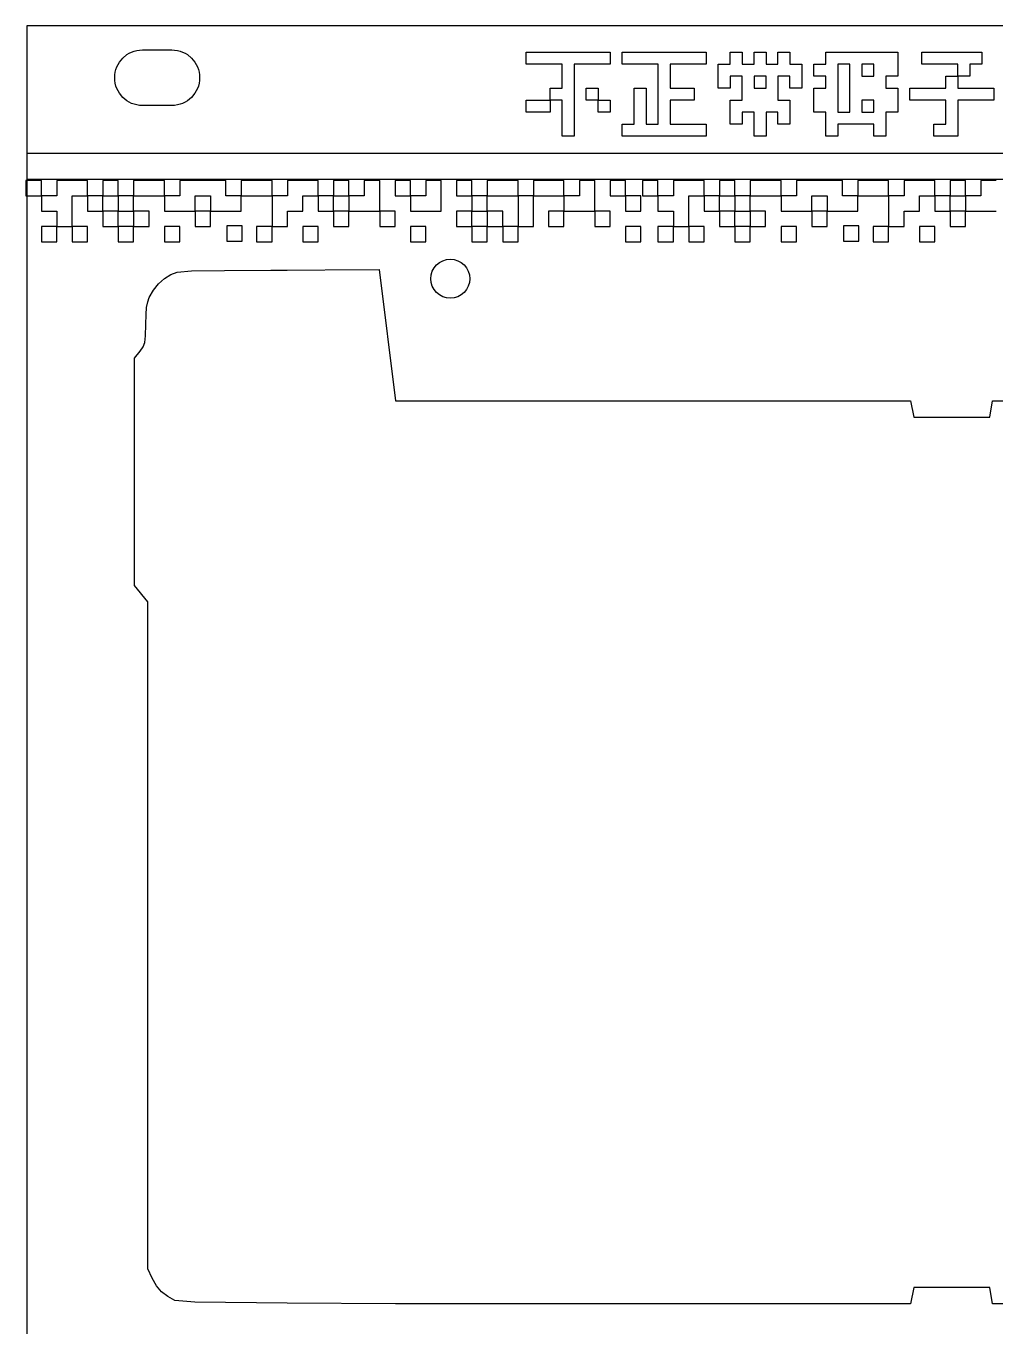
# Model space of a CAD drawing. Extents: x 3 to 110, y 3 to 131.
# Drawn here: x 3 to 59.2, y 55.8 to 131.2 of the extents above; entities that cross this region are included whole.
import ezdxf

# ---------------------------------------------------------------- set-up
doc = ezdxf.new("R2010")
doc.units = 0
doc.layers.add('engravings', color=7, linetype='CONTINUOUS')
doc.layers.add('Layer_1', color=7, linetype='CONTINUOUS')

msp = doc.modelspace()

# ---------------------------------------------------------------- linework, layer by layer
at = {"layer": 'engravings', "color": 1}
for p, q in [((32.012463, 129.0137), (32.012463, 129.708913)), ((32.012463, 129.708913), (36.878987, 129.708913)), ((36.878987, 129.708913), (36.878987, 129.0137)), ((37.5742, 129.0137), (37.5742, 129.708913)), ((37.5742, 129.708913), (42.440735, 129.708913)), ((42.440735, 129.708913), (42.440735, 129.0137)), ((43.831161, 129.0137), (43.831161, 129.708913)), ((43.831161, 129.708913), (44.526385, 129.708913)), ((44.526385, 129.708913), (44.526385, 129.0137)), ((45.221598, 129.0137), (45.221598, 129.708913)), ((45.221598, 129.708913), (45.916822, 129.708913)), ((45.916822, 129.708913), (45.916822, 129.0137)), ((46.612035, 129.0137), (46.612035, 129.708913)), ((46.612035, 129.708913), (47.307259, 129.708913)), ((47.307259, 129.708913), (47.307259, 129.0137)), ((49.392909, 129.0137), (49.392909, 129.708913)), ((49.392909, 129.708913), (53.56422, 129.708913)), ((53.56422, 129.708913), (53.56422, 128.318487)), ((54.954657, 129.0137), (54.954657, 129.708913)), ((54.954657, 129.708913), (58.430744, 129.708913)), ((58.430744, 129.708913), (58.430744, 129.0137)), ((34.098113, 129.0137), (32.012463, 129.0137)), ((34.098113, 127.623263), (34.098113, 129.0137)), ((36.878987, 129.0137), (34.793337, 129.0137)), ((34.793337, 129.0137), (34.793337, 124.842389)), ((39.659861, 129.0137), (37.5742, 129.0137)), ((39.659861, 125.537613), (39.659861, 129.0137)), ((42.440735, 129.0137), (40.355074, 129.0137)), ((40.355074, 129.0137), (40.355074, 127.623263)), ((43.135948, 127.623263), (43.135948, 129.0137)), ((43.135948, 129.0137), (43.831161, 129.0137)), ((44.526385, 129.0137), (45.221598, 129.0137)), ((45.916822, 129.0137), (46.612035, 129.0137)), ((47.307259, 129.0137), (48.002472, 129.0137)), ((48.002472, 129.0137), (48.002472, 127.623263)), ((48.697685, 128.318487), (48.697685, 129.0137)), ((48.697685, 129.0137), (49.392909, 129.0137)), ((50.783346, 129.0137), (50.088122, 129.0137)), ((50.088122, 129.0137), (50.088122, 126.232826)), ((50.783346, 126.232826), (50.783346, 129.0137)), ((52.173783, 129.0137), (51.478559, 129.0137)), ((51.478559, 129.0137), (51.478559, 128.318487)), ((52.173783, 128.318487), (52.173783, 129.0137)), ((57.040307, 129.0137), (54.954657, 129.0137)), ((57.040307, 128.318487), (57.040307, 129.0137)), ((58.430744, 129.0137), (57.73552, 129.0137)), ((57.73552, 129.0137), (57.73552, 128.318487)), ((44.526385, 128.318487), (43.831161, 128.318487)), ((43.831161, 128.318487), (43.831161, 127.623263)), ((44.526385, 126.92805), (44.526385, 128.318487)), ((45.916822, 128.318487), (45.221598, 128.318487)), ((45.221598, 128.318487), (45.221598, 127.623263)), ((45.916822, 127.623263), (45.916822, 128.318487)), ((47.307259, 128.318487), (46.612035, 128.318487)), ((46.612035, 128.318487), (46.612035, 126.92805)), ((47.307259, 127.623263), (47.307259, 128.318487)), ((49.392909, 128.318487), (48.697685, 128.318487)), ((49.392909, 127.623263), (49.392909, 128.318487)), ((51.478559, 128.318487), (52.173783, 128.318487)), ((53.56422, 128.318487), (52.868996, 128.318487)), ((52.868996, 128.318487), (52.868996, 127.623263)), ((56.345083, 127.623263), (56.345083, 128.318487)), ((56.345083, 128.318487), (57.040307, 128.318487)), ((57.040307, 128.318487), (57.040307, 127.623263)), ((57.73552, 128.318487), (57.040307, 128.318487)), ((33.4029, 126.92805), (33.4029, 127.623263)), ((33.4029, 127.623263), (34.098113, 127.623263)), ((35.48855, 126.92805), (35.48855, 127.623263)), ((35.48855, 127.623263), (36.183774, 127.623263)), ((36.183774, 127.623263), (36.183774, 126.92805)), ((38.269424, 125.537613), (38.269424, 127.623263)), ((38.269424, 127.623263), (38.964637, 127.623263)), ((38.964637, 127.623263), (38.964637, 125.537613)), ((40.355074, 127.623263), (41.745511, 127.623263)), ((41.745511, 127.623263), (41.745511, 126.92805)), ((43.831161, 127.623263), (43.135948, 127.623263)), ((45.221598, 127.623263), (45.916822, 127.623263)), ((48.002472, 127.623263), (47.307259, 127.623263)), ((48.697685, 126.232826), (48.697685, 127.623263)), ((48.697685, 127.623263), (49.392909, 127.623263)), ((52.868996, 127.623263), (53.56422, 127.623263)), ((53.56422, 127.623263), (53.56422, 126.232826)), ((54.259433, 126.92805), (54.259433, 127.623263)), ((54.259433, 127.623263), (56.345083, 127.623263)), ((57.040307, 127.623263), (59.125957, 127.623263)), ((59.125957, 127.623263), (59.125957, 126.92805)), ((32.012463, 126.232826), (32.012463, 126.92805)), ((32.012463, 126.92805), (33.4029, 126.92805)), ((33.4029, 126.92805), (33.4029, 126.232826)), ((34.098113, 126.92805), (33.4029, 126.92805)), ((34.098113, 124.842389), (34.098113, 126.92805)), ((36.183774, 126.92805), (35.48855, 126.92805)), ((36.183774, 126.232826), (36.183774, 126.92805)), ((36.183774, 126.92805), (36.878987, 126.92805)), ((36.878987, 126.92805), (36.878987, 126.232826)), ((41.745511, 126.92805), (40.355074, 126.92805)), ((40.355074, 126.92805), (40.355074, 125.537613)), ((43.831161, 125.537613), (43.831161, 126.92805)), ((43.831161, 126.92805), (44.526385, 126.92805)), ((46.612035, 126.92805), (47.307259, 126.92805)), ((47.307259, 126.92805), (47.307259, 125.537613)), ((52.173783, 126.92805), (51.478559, 126.92805)), ((51.478559, 126.92805), (51.478559, 126.232826)), ((52.173783, 126.232826), (52.173783, 126.92805)), ((56.345083, 126.92805), (54.259433, 126.92805)), ((56.345083, 125.537613), (56.345083, 126.92805)), ((59.125957, 126.92805), (57.040307, 126.92805)), ((57.040307, 126.92805), (57.040307, 124.842389)), ((33.4029, 126.232826), (32.012463, 126.232826)), ((36.878987, 126.232826), (36.183774, 126.232826)), ((45.221598, 126.232826), (44.526385, 126.232826)), ((44.526385, 126.232826), (44.526385, 125.537613)), ((45.221598, 124.842389), (45.221598, 126.232826)), ((46.612035, 126.232826), (45.916822, 126.232826)), ((45.916822, 126.232826), (45.916822, 124.842389)), ((46.612035, 125.537613), (46.612035, 126.232826)), ((49.392909, 126.232826), (48.697685, 126.232826)), ((49.392909, 124.842389), (49.392909, 126.232826)), ((50.088122, 126.232826), (50.783346, 126.232826)), ((51.478559, 126.232826), (52.173783, 126.232826)), ((53.56422, 126.232826), (52.868996, 126.232826)), ((52.868996, 126.232826), (52.868996, 124.842389)), ((37.5742, 125.537613), (38.269424, 125.537613)), ((37.5742, 124.842389), (37.5742, 125.537613)), ((38.964637, 125.537613), (39.659861, 125.537613)), ((40.355074, 125.537613), (42.440735, 125.537613)), ((42.440735, 125.537613), (42.440735, 124.842389)), ((44.526385, 125.537613), (43.831161, 125.537613)), ((47.307259, 125.537613), (46.612035, 125.537613)), ((52.173783, 125.537613), (50.088122, 125.537613)), ((50.088122, 125.537613), (50.088122, 124.842389)), ((52.173783, 124.842389), (52.173783, 125.537613)), ((55.64987, 124.842389), (55.64987, 125.537613)), ((55.64987, 125.537613), (56.345083, 125.537613)), ((34.793337, 124.842389), (34.098113, 124.842389)), ((42.440735, 124.842389), (37.5742, 124.842389)), ((45.916822, 124.842389), (45.221598, 124.842389)), ((50.088122, 124.842389), (49.392909, 124.842389)), ((52.868996, 124.842389), (52.173783, 124.842389)), ((57.040307, 124.842389), (55.64987, 124.842389)), ((3.033407, 123.83132), (3.033407, 122.34719)), ((110.34934, 123.83132), (3.033407, 123.83132)), ((3.880717, 122.28174), (2.988353, 122.28174)), ((2.988353, 122.28174), (2.988353, 121.3899)), ((3.033407, 122.34719), (110.34934, 122.34719)), ((3.880717, 121.3899), (3.880717, 122.28174)), ((5.664383, 122.28174), (4.772545, 122.28174)), ((4.772545, 122.28174), (4.772545, 121.3899)), ((6.556737, 122.28174), (5.664383, 122.28174)), ((6.556737, 121.3899), (6.556737, 122.28174)), ((8.340413, 122.28174), (7.448575, 122.28174)), ((7.448575, 122.28174), (7.448575, 121.3899)), ((8.340413, 121.3899), (8.340413, 122.28174)), ((10.124594, 122.28174), (9.232767, 122.28174)), ((9.232767, 122.28174), (9.232767, 121.3899)), ((11.016948, 122.28174), (10.124594, 122.28174)), ((11.016948, 121.3899), (11.016948, 122.28174)), ((12.800624, 122.28174), (11.908786, 122.28174)), ((11.908786, 122.28174), (11.908786, 121.3899)), ((13.692978, 122.28174), (12.800624, 122.28174)), ((14.584806, 122.28174), (13.692978, 122.28174)), ((14.584806, 121.3899), (14.584806, 122.28174)), ((16.369019, 122.28174), (15.476644, 122.28174)), ((15.476644, 122.28174), (15.476644, 121.3899)), ((17.260837, 122.28174), (16.369019, 122.28174)), ((17.260837, 121.3899), (17.260837, 122.28174)), ((19.045039, 122.28174), (18.152665, 122.28174)), ((18.152665, 122.28174), (18.152665, 121.3899)), ((19.936877, 122.28174), (19.045039, 122.28174)), ((19.936877, 121.3899), (19.936877, 122.28174)), ((21.721068, 122.28174), (20.82922, 122.28174)), ((20.82922, 122.28174), (20.82922, 121.3899)), ((21.721068, 121.3899), (21.721068, 122.28174)), ((23.50525, 122.28174), (22.612906, 122.28174)), ((22.612906, 122.28174), (22.612906, 121.3899)), ((23.50525, 121.3899), (23.50525, 122.28174)), ((25.288926, 122.28175), (24.397088, 122.28175)), ((24.397088, 122.28175), (24.397088, 121.38991)), ((25.288926, 121.38991), (25.288926, 122.28175)), ((27.073118, 122.28175), (26.18127, 122.28175)), ((26.18127, 122.28175), (26.18127, 121.38991)), ((27.073118, 121.38991), (27.073118, 122.28175)), ((28.8573, 122.28174), (27.964956, 122.28174)), ((27.964956, 122.28174), (27.964956, 121.3899)), ((28.8573, 121.3899), (28.8573, 122.28174)), ((30.640976, 122.28174), (29.749138, 122.28174)), ((29.749138, 122.28174), (29.749138, 121.3899)), ((31.53333, 122.28174), (30.640976, 122.28174)), ((31.53333, 121.3899), (31.53333, 122.28174)), ((33.303953, 122.28174), (32.425168, 122.28174)), ((32.425168, 122.28174), (32.425168, 121.3899)), ((33.317603, 122.28174), (33.303953, 122.28174)), ((34.196379, 122.28174), (33.317603, 122.28174)), ((34.196379, 121.3899), (34.196379, 122.28174)), ((35.980479, 122.28174), (35.088135, 122.28174)), ((35.088135, 122.28174), (35.088135, 121.3899)), ((35.980479, 121.3899), (35.980479, 122.28174)), ((37.764155, 122.28174), (36.872317, 122.28174)), ((36.872317, 122.28174), (36.872317, 121.3899)), ((37.764155, 121.3899), (37.764155, 122.28174)), ((39.650201, 122.28174), (38.757837, 122.28174)), ((38.757837, 122.28174), (38.757837, 121.3899)), ((39.650201, 121.3899), (39.650201, 122.28174)), ((41.433867, 122.28174), (40.542028, 122.28174)), ((40.542028, 122.28174), (40.542028, 121.3899)), ((42.32622, 122.28174), (41.433867, 122.28174)), ((42.32622, 121.3899), (42.32622, 122.28174)), ((44.109896, 122.28174), (43.218058, 122.28174)), ((43.218058, 122.28174), (43.218058, 121.3899)), ((44.109896, 121.3899), (44.109896, 122.28174)), ((45.894078, 122.28174), (45.00225, 122.28174)), ((45.00225, 122.28174), (45.00225, 121.3899)), ((46.786432, 122.28174), (45.894078, 122.28174)), ((46.786432, 121.3899), (46.786432, 122.28174)), ((48.570108, 122.28174), (47.67827, 122.28174)), ((47.67827, 122.28174), (47.67827, 121.3899)), ((49.462462, 122.28174), (48.570108, 122.28174)), ((50.35429, 122.28174), (49.462462, 122.28174)), ((50.35429, 121.3899), (50.35429, 122.28174)), ((52.138503, 122.28174), (51.246128, 122.28174)), ((51.246128, 122.28174), (51.246128, 121.3899)), ((53.03032, 122.28174), (52.138503, 122.28174)), ((53.03032, 121.3899), (53.03032, 122.28174)), ((54.814522, 122.28174), (53.922148, 122.28174)), ((53.922148, 122.28174), (53.922148, 121.3899)), ((55.70636, 122.28174), (54.814522, 122.28174)), ((55.70636, 121.3899), (55.70636, 122.28174)), ((57.490552, 122.28174), (56.598704, 122.28174)), ((56.598704, 122.28174), (56.598704, 121.3899)), ((57.490552, 121.3899), (57.490552, 122.28174)), ((59.274734, 122.28174), (58.38239, 122.28174)), ((58.38239, 122.28174), (58.38239, 121.3899)), ((2.988353, 121.3899), (3.880717, 121.3899)), ((3.880717, 121.3899), (3.880717, 120.49807)), ((4.772545, 121.3899), (3.880717, 121.3899)), ((5.664383, 120.49807), (5.664383, 121.3899)), ((5.664383, 121.3899), (6.556737, 121.3899)), ((6.556737, 121.3899), (6.556737, 120.49807)), ((7.448575, 121.3899), (6.556737, 121.3899)), ((7.448575, 120.49807), (7.448575, 121.3899)), ((7.448575, 121.3899), (8.340413, 121.3899)), ((8.340413, 121.3899), (8.340413, 120.49807)), ((9.232767, 121.3899), (8.340413, 121.3899)), ((9.232767, 120.49807), (9.232767, 121.3899)), ((9.232767, 121.3899), (10.124594, 121.3899)), ((10.124594, 121.3899), (11.016948, 121.3899)), ((11.016948, 121.3899), (11.016948, 120.49807)), ((11.908786, 121.3899), (11.016948, 121.3899)), ((12.800624, 120.49807), (12.800624, 121.3899)), ((12.800624, 121.3899), (13.692978, 121.3899)), ((13.692978, 121.3899), (13.692978, 120.49807)), ((15.476644, 121.3899), (14.584806, 121.3899)), ((15.476644, 120.49807), (15.476644, 121.3899)), ((15.476644, 121.3899), (16.369019, 121.3899)), ((16.369019, 121.3899), (17.260837, 121.3899)), ((17.260827, 121.3899), (17.260827, 120.49807)), ((18.152665, 121.3899), (17.260827, 121.3899)), ((19.045039, 120.49807), (19.045039, 121.3899)), ((19.045039, 121.3899), (19.936877, 121.3899)), ((19.936877, 121.3899), (19.936877, 120.49807)), ((20.82922, 121.3899), (19.936877, 121.3899)), ((20.82922, 120.49807), (20.82922, 121.3899)), ((20.82922, 121.3899), (21.721068, 121.3899)), ((21.721068, 121.3899), (21.721068, 120.49807)), ((22.612906, 121.3899), (21.721068, 121.3899)), ((23.50525, 120.49807), (23.50525, 121.3899)), ((24.397088, 121.38991), (25.288926, 121.38991)), ((25.288926, 121.38991), (25.288926, 120.49807)), ((26.18127, 121.38991), (25.288926, 121.38991)), ((27.073118, 120.49807), (27.073118, 121.38991)), ((27.964956, 121.3899), (28.8573, 121.3899)), ((29.749138, 121.3899), (28.8573, 121.3899)), ((28.8573, 121.3899), (28.8573, 120.49807)), ((29.749138, 120.49807), (29.749138, 121.3899)), ((29.749138, 121.3899), (30.640976, 121.3899)), ((30.640976, 121.3899), (31.53333, 121.3899)), ((31.53333, 121.3899), (31.53333, 120.49807)), ((32.425168, 121.3899), (31.53333, 121.3899)), ((32.425168, 120.49807), (32.425168, 121.3899)), ((32.425168, 121.3899), (33.303953, 121.3899)), ((33.303953, 121.3899), (33.317603, 121.3899)), ((33.317603, 121.3899), (34.196379, 121.3899)), ((34.196297, 121.3899), (34.196297, 120.49807)), ((35.088135, 121.3899), (34.196297, 121.3899)), ((35.980479, 120.49807), (35.980479, 121.3899)), ((36.872317, 121.3899), (37.764155, 121.3899)), ((37.764155, 121.3899), (37.764155, 120.49807)), ((38.656509, 121.3899), (37.764155, 121.3899)), ((38.656509, 120.49807), (38.656509, 121.3899)), ((38.757837, 121.3899), (39.650201, 121.3899)), ((39.650201, 121.3899), (39.650201, 120.49807)), ((40.542028, 121.3899), (39.650201, 121.3899)), ((41.433867, 120.49807), (41.433867, 121.3899)), ((41.433867, 121.3899), (42.32622, 121.3899)), ((42.32622, 121.3899), (42.32622, 120.49807)), ((43.218058, 121.3899), (42.32622, 121.3899)), ((43.218058, 120.49807), (43.218058, 121.3899)), ((43.218058, 121.3899), (44.109896, 121.3899)), ((44.109896, 121.3899), (44.109896, 120.49807)), ((45.00225, 121.3899), (44.109896, 121.3899)), ((45.00225, 120.49807), (45.00225, 121.3899)), ((45.00225, 121.3899), (45.894078, 121.3899)), ((45.894078, 121.3899), (46.786432, 121.3899)), ((46.786432, 121.3899), (46.786432, 120.49807)), ((47.67827, 121.3899), (46.786432, 121.3899)), ((48.570108, 120.49807), (48.570108, 121.3899)), ((48.570108, 121.3899), (49.462462, 121.3899)), ((49.462462, 121.3899), (49.462462, 120.49807)), ((51.246128, 121.3899), (50.35429, 121.3899)), ((51.246128, 120.49807), (51.246128, 121.3899)), ((51.246128, 121.3899), (52.138503, 121.3899)), ((52.138503, 121.3899), (53.03032, 121.3899)), ((53.03031, 121.3899), (53.03031, 120.49807)), ((53.922148, 121.3899), (53.03031, 121.3899)), ((54.814522, 120.49807), (54.814522, 121.3899)), ((54.814522, 121.3899), (55.70636, 121.3899)), ((55.70636, 121.3899), (55.70636, 120.49807)), ((56.598704, 121.3899), (55.70636, 121.3899)), ((56.598704, 120.49807), (56.598704, 121.3899)), ((56.598704, 121.3899), (57.490552, 121.3899)), ((57.490552, 121.3899), (57.490552, 120.49807)), ((58.38239, 121.3899), (57.490552, 121.3899)), ((3.880717, 120.49807), (4.772545, 120.49807)), ((4.772545, 120.49807), (4.772545, 119.60572)), ((5.664383, 119.60572), (5.664383, 120.49807)), ((6.556737, 120.49807), (7.448575, 120.49807)), ((8.340413, 120.49807), (7.448575, 120.49807)), ((7.448575, 120.49807), (7.448575, 119.60572)), ((8.340413, 120.49807), (9.232767, 120.49807)), ((8.340413, 119.60572), (8.340413, 120.49807)), ((9.232767, 120.49807), (9.232767, 119.60572)), ((10.124594, 120.49807), (9.232767, 120.49807)), ((10.124594, 119.60572), (10.124594, 120.49807)), ((11.016948, 120.49807), (11.908786, 120.49807)), ((11.908786, 120.49807), (12.800624, 120.49807)), ((13.692978, 120.49807), (12.800624, 120.49807)), ((12.800624, 120.49807), (12.800624, 119.60572)), ((13.692978, 120.49807), (14.584806, 120.49807)), ((13.692978, 119.60572), (13.692978, 120.49807)), ((14.584806, 120.49807), (15.476644, 120.49807)), ((17.260827, 120.49807), (17.260827, 119.60572)), ((18.152665, 119.60572), (18.152665, 120.49807)), ((18.152665, 120.49807), (19.045039, 120.49807)), ((19.936877, 120.49807), (20.82922, 120.49807)), ((21.721068, 120.49807), (20.82922, 120.49807)), ((20.82922, 120.49807), (20.82922, 119.60572)), ((21.721068, 120.49807), (22.612906, 120.49807)), ((21.721068, 119.60572), (21.721068, 120.49807)), ((22.612906, 120.49807), (23.50525, 120.49807)), ((23.50525, 120.49807), (23.50525, 119.60572)), ((24.397088, 120.49807), (23.50525, 120.49807)), ((24.397088, 119.60572), (24.397088, 120.49807)), ((25.288926, 120.49807), (26.18127, 120.49807)), ((26.18127, 120.49807), (27.073118, 120.49807)), ((28.8573, 120.49807), (27.964956, 120.49807)), ((27.964956, 120.49807), (27.964956, 119.60572)), ((28.8573, 119.60572), (28.8573, 120.49807)), ((28.8573, 120.49807), (29.749138, 120.49807)), ((30.640976, 120.49807), (29.749138, 120.49807)), ((29.749138, 120.49807), (29.749138, 119.60572)), ((30.640976, 119.60572), (30.640976, 120.49807)), ((31.53333, 120.49807), (31.53333, 119.60572)), ((32.425168, 119.60572), (32.425168, 120.49807)), ((34.196297, 120.49807), (33.303953, 120.49807)), ((33.303953, 120.49807), (33.303953, 119.60572)), ((34.196297, 120.49807), (35.088135, 120.49807)), ((34.196297, 119.60572), (34.196297, 120.49807)), ((35.088135, 120.49807), (35.980479, 120.49807)), ((35.980479, 120.49807), (35.980479, 119.60572)), ((36.872317, 120.49807), (35.980479, 120.49807)), ((36.872317, 119.60572), (36.872317, 120.49807)), ((37.764155, 120.49807), (38.656509, 120.49807)), ((39.650201, 120.49807), (40.542028, 120.49807)), ((40.542028, 120.49807), (40.542028, 119.60572)), ((41.433867, 119.60572), (41.433867, 120.49807)), ((42.32622, 120.49807), (43.218058, 120.49807)), ((44.109896, 120.49807), (43.218058, 120.49807)), ((43.218058, 120.49807), (43.218058, 119.60572)), ((44.109896, 120.49807), (45.00225, 120.49807)), ((44.109896, 119.60572), (44.109896, 120.49807)), ((45.00225, 120.49807), (45.00225, 119.60572)), ((45.894078, 120.49807), (45.00225, 120.49807)), ((45.894078, 119.60572), (45.894078, 120.49807)), ((46.786432, 120.49807), (47.67827, 120.49807)), ((47.67827, 120.49807), (48.570108, 120.49807)), ((49.462462, 120.49807), (48.570108, 120.49807)), ((48.570108, 120.49807), (48.570108, 119.60572)), ((49.462462, 120.49807), (50.35429, 120.49807)), ((49.462462, 119.60572), (49.462462, 120.49807)), ((50.35429, 120.49807), (51.246128, 120.49807)), ((53.03031, 120.49807), (53.03031, 119.60572)), ((53.922148, 119.60572), (53.922148, 120.49807)), ((53.922148, 120.49807), (54.814522, 120.49807)), ((55.70636, 120.49807), (56.598704, 120.49807)), ((57.490552, 120.49807), (56.598704, 120.49807)), ((56.598704, 120.49807), (56.598704, 119.60572)), ((57.490552, 120.49807), (58.38239, 120.49807)), ((57.490552, 119.60572), (57.490552, 120.49807)), ((58.38239, 120.49807), (59.274734, 120.49807)), ((4.772545, 119.60572), (3.880707, 119.60572)), ((3.880707, 119.60572), (3.880707, 118.71388)), ((4.772545, 119.60572), (5.664383, 119.60572)), ((4.772545, 118.71388), (4.772545, 119.60572)), ((5.664373, 119.60572), (5.664373, 118.71388)), ((6.556737, 119.60572), (5.664373, 119.60572)), ((6.556737, 118.71388), (6.556737, 119.60572)), ((7.448575, 119.60572), (8.340413, 119.60572)), ((9.232767, 119.60572), (8.340413, 119.60572)), ((8.340413, 119.60572), (8.340413, 118.71388)), ((9.232767, 119.60572), (10.124594, 119.60572)), ((9.232767, 118.71388), (9.232767, 119.60572)), ((11.908786, 119.60572), (11.016948, 119.60572)), ((11.016948, 119.60572), (11.016948, 118.71388)), ((11.908786, 118.71388), (11.908786, 119.60572)), ((12.800624, 119.60572), (13.692978, 119.60572)), ((15.525759, 119.64542), (14.633921, 119.64542)), ((14.633921, 119.64542), (14.633921, 118.75358)), ((15.525759, 118.75358), (15.525759, 119.64542)), ((17.260827, 119.60572), (16.369009, 119.60572)), ((16.369009, 119.60572), (16.369009, 118.71388)), ((17.260827, 119.60572), (18.152665, 119.60572)), ((17.260827, 118.71388), (17.260827, 119.60572)), ((19.936877, 119.60572), (19.045039, 119.60572)), ((19.045039, 119.60572), (19.045039, 118.71388)), ((19.936877, 118.71388), (19.936877, 119.60572)), ((20.82922, 119.60572), (21.721068, 119.60572)), ((23.50525, 119.60572), (24.397088, 119.60572)), ((26.18127, 119.60572), (25.288926, 119.60572)), ((25.288926, 119.60572), (25.288926, 118.71388)), ((26.18127, 118.71388), (26.18127, 119.60572)), ((27.964956, 119.60572), (28.8573, 119.60572)), ((29.749138, 119.60572), (28.8573, 119.60572)), ((28.8573, 119.60572), (28.8573, 118.71388)), ((29.749138, 119.60572), (30.640976, 119.60572)), ((29.749138, 118.71388), (29.749138, 119.60572)), ((31.53333, 119.60572), (30.640976, 119.60572)), ((30.640976, 119.60572), (30.640976, 118.71388)), ((31.53333, 119.60572), (32.425168, 119.60572)), ((31.53333, 118.71388), (31.53333, 119.60572)), ((33.303953, 119.60572), (34.196297, 119.60572)), ((35.980479, 119.60572), (36.872317, 119.60572)), ((38.656509, 119.60571), (37.764155, 119.60571)), ((37.764155, 119.60571), (37.764155, 118.71387)), ((38.656509, 118.71387), (38.656509, 119.60571)), ((40.542028, 119.60572), (39.65019, 119.60572)), ((39.65019, 119.60572), (39.65019, 118.71388)), ((40.542028, 119.60572), (41.433867, 119.60572)), ((40.542028, 118.71388), (40.542028, 119.60572)), ((41.433856, 119.60572), (41.433856, 118.71388)), ((42.32622, 119.60572), (41.433856, 119.60572)), ((42.32622, 118.71388), (42.32622, 119.60572)), ((43.218058, 119.60572), (44.109896, 119.60572)), ((45.00225, 119.60572), (44.109896, 119.60572)), ((44.109896, 119.60572), (44.109896, 118.71388)), ((45.00225, 119.60572), (45.894078, 119.60572)), ((45.00225, 118.71388), (45.00225, 119.60572)), ((47.67827, 119.60572), (46.786432, 119.60572)), ((46.786432, 119.60572), (46.786432, 118.71388)), ((47.67827, 118.71388), (47.67827, 119.60572)), ((48.570108, 119.60572), (49.462462, 119.60572)), ((51.295243, 119.64542), (50.403405, 119.64542)), ((50.403405, 119.64542), (50.403405, 118.75358)), ((51.295243, 118.75358), (51.295243, 119.64542)), ((53.03031, 119.60572), (52.138493, 119.60572)), ((52.138493, 119.60572), (52.138493, 118.71388)), ((53.03031, 119.60572), (53.922148, 119.60572)), ((53.03031, 118.71388), (53.03031, 119.60572)), ((55.70636, 119.60572), (54.814522, 119.60572)), ((54.814522, 119.60572), (54.814522, 118.71388)), ((55.70636, 118.71388), (55.70636, 119.60572)), ((56.598704, 119.60572), (57.490552, 119.60572)), ((3.880707, 118.71388), (4.772545, 118.71388)), ((5.664373, 118.71388), (6.556737, 118.71388)), ((8.340413, 118.71388), (9.232767, 118.71388)), ((11.016948, 118.71388), (11.908786, 118.71388)), ((14.633921, 118.75358), (15.525759, 118.75358)), ((16.369009, 118.71388), (17.260827, 118.71388)), ((19.045039, 118.71388), (19.936877, 118.71388)), ((25.288926, 118.71388), (26.18127, 118.71388)), ((28.8573, 118.71388), (29.749138, 118.71388)), ((30.640976, 118.71388), (31.53333, 118.71388)), ((37.764155, 118.71387), (38.656509, 118.71387)), ((39.65019, 118.71388), (40.542028, 118.71388)), ((41.433856, 118.71388), (42.32622, 118.71388)), ((44.109896, 118.71388), (45.00225, 118.71388)), ((46.786432, 118.71388), (47.67827, 118.71388)), ((50.403405, 118.75358), (51.295243, 118.75358)), ((52.138493, 118.71388), (53.03031, 118.71388)), ((54.814522, 118.71388), (55.70636, 118.71388))]:
    msp.add_line(p, q, dxfattribs=at)
at = {"layer": 'Layer_1', "color": 7}
for p, q in [((110.34917, 131.23544), (3.03694, 131.23544)), ((3.03694, 131.23544), (3.03694, 2.73543)), ((8.97637, 129.65534), (9.1175, 129.72314)), ((9.1175, 129.72314), (9.2659, 129.77724)), ((9.2659, 129.77724), (9.42078, 129.81684)), ((9.42078, 129.81684), (9.58135, 129.84124)), ((9.58135, 129.84124), (9.7468, 129.84924)), ((9.7468, 129.84924), (9.7468, 129.84924)), ((9.7468, 129.84915), (11.4468, 129.84915)), ((11.4468, 129.84915), (11.61225, 129.84115)), ((11.61225, 129.84115), (11.77281, 129.81675)), ((11.77281, 129.81675), (11.9277, 129.77715)), ((11.9277, 129.77715), (12.0761, 129.72305)), ((12.0761, 129.72305), (12.21722, 129.65525)), ((8.25944, 128.86509), (8.32724, 129.00621)), ((8.32724, 129.00621), (8.40794, 129.13925)), ((8.40794, 129.13925), (8.60468, 129.3779)), ((8.60468, 129.3779), (8.84333, 129.57464)), ((8.84333, 129.57464), (8.97637, 129.65534)), ((12.21722, 129.65525), (12.35026, 129.57465)), ((12.35026, 129.57465), (12.58891, 129.3779)), ((12.58891, 129.3779), (12.78565, 129.13926)), ((12.78565, 129.13926), (12.86635, 129.00621)), ((12.86635, 129.00621), (12.93415, 128.86509)), ((8.13334, 128.23579), (8.14134, 128.40124)), ((8.14134, 128.07034), (8.13334, 128.23579)), ((8.14134, 128.40124), (8.16574, 128.56181)), ((8.16574, 128.56181), (8.20534, 128.71669)), ((8.20534, 128.71669), (8.25944, 128.86509)), ((12.93415, 128.86509), (12.98825, 128.71669)), ((12.98825, 128.71669), (13.02785, 128.56181)), ((13.02785, 128.56181), (13.05225, 128.40124)), ((13.05225, 128.40124), (13.06025, 128.23579)), ((13.06025, 128.23579), (13.05225, 128.07034)), ((8.16574, 127.90977), (8.14134, 128.07034)), ((8.20534, 127.75489), (8.16574, 127.90977)), ((8.25944, 127.60649), (8.20534, 127.75489)), ((8.32724, 127.46537), (8.25944, 127.60649)), ((8.40794, 127.33233), (8.32724, 127.46537)), ((12.86635, 127.46537), (12.78565, 127.33233)), ((12.93415, 127.60649), (12.86635, 127.46537)), ((12.98825, 127.75489), (12.93415, 127.60649)), ((13.02785, 127.90978), (12.98825, 127.75489)), ((13.05225, 128.07034), (13.02785, 127.90978)), ((8.60468, 127.09368), (8.40794, 127.33233)), ((8.84333, 126.89694), (8.60468, 127.09368)), ((8.97637, 126.81624), (8.84333, 126.89694)), ((9.1175, 126.74844), (8.97637, 126.81624)), ((9.2659, 126.69434), (9.1175, 126.74844)), ((9.42078, 126.65474), (9.2659, 126.69434)), ((11.9277, 126.69434), (11.77281, 126.65474)), ((12.0761, 126.74844), (11.9277, 126.69434)), ((12.21722, 126.81624), (12.0761, 126.74844)), ((12.35026, 126.89694), (12.21722, 126.81624)), ((12.58891, 127.09368), (12.35026, 126.89694)), ((12.78565, 127.33233), (12.58891, 127.09368)), ((9.58135, 126.63034), (9.42078, 126.65474)), ((9.7468, 126.62234), (9.58135, 126.63034)), ((11.4468, 126.62234), (9.7468, 126.62234)), ((11.61225, 126.63034), (11.4468, 126.62234)), ((11.77281, 126.65474), (11.61225, 126.63034)), ((27.168564, 117.61785), (27.379737, 117.68195)), ((27.379737, 117.68195), (27.601463, 117.70385)), ((27.601463, 117.70385), (27.823188, 117.68195)), ((27.823188, 117.68195), (28.034371, 117.61785)), ((11.394473, 116.82175), (11.756556, 116.95451)), ((11.756556, 116.95451), (12.588406, 117.02681)), ((12.588406, 117.02683), (14.506472, 117.06073)), ((14.506472, 117.06071), (18.130296, 117.08081)), ((17.194853, 117.08085), (23.481483, 117.11015)), ((23.481483, 117.11015), (24.416936, 109.49283)), ((26.492135, 116.79445), (26.556332, 117.00563)), ((26.556332, 117.00563), (26.6603, 117.20033)), ((26.6603, 117.20033), (26.801565, 117.37262)), ((26.801565, 117.37262), (26.973864, 117.5139)), ((26.973864, 117.5139), (27.168564, 117.61785)), ((28.034371, 117.61785), (28.229071, 117.5139)), ((28.229071, 117.5139), (28.40137, 117.37262)), ((28.40137, 117.37262), (28.542635, 117.20033)), ((28.542635, 117.20033), (28.646604, 117.00563)), ((28.646604, 117.00563), (28.710801, 116.79445)), ((10.382579, 115.90622), (10.677166, 116.27427)), ((10.677166, 116.27427), (11.017703, 116.5828)), ((11.017703, 116.5828), (11.394473, 116.82175)), ((26.470214, 116.57273), (26.492135, 116.79445)), ((26.492135, 116.35101), (26.470214, 116.57273)), ((26.556332, 116.13983), (26.492135, 116.35101)), ((26.6603, 115.94512), (26.556332, 116.13983)), ((28.646604, 116.13983), (28.542635, 115.94512)), ((28.710801, 116.35101), (28.646604, 116.13983)), ((28.710801, 116.79445), (28.732722, 116.57273)), ((28.732722, 116.57273), (28.710801, 116.35101)), ((28.732722, 116.57273), (28.732722, 116.57273)), ((10.046926, 115.2324), (10.141813, 115.48783)), ((10.141855, 115.48783), (10.382579, 115.90622)), ((26.801565, 115.77283), (26.6603, 115.94512)), ((26.973864, 115.63156), (26.801565, 115.77283)), ((27.168564, 115.52761), (26.973864, 115.63156)), ((27.379737, 115.46341), (27.168564, 115.52761)), ((27.601463, 115.44151), (27.379737, 115.46341)), ((27.823188, 115.46341), (27.601463, 115.44151)), ((28.034371, 115.52761), (27.823188, 115.46341)), ((28.229071, 115.63156), (28.034371, 115.52761)), ((28.40137, 115.77283), (28.229071, 115.63156)), ((28.542635, 115.94512), (28.40137, 115.77283)), ((9.951006, 114.49448), (9.985245, 114.91562)), ((9.985287, 114.91562), (10.046979, 115.2324)), ((9.928501, 113.2686), (9.937896, 113.9232)), ((9.938303, 113.9232), (9.951038, 114.49448)), ((9.888396, 112.87858), (9.92848, 113.2686)), ((9.285568, 111.95756), (9.609477, 112.3668)), ((9.609477, 112.3668), (9.792476, 112.62132)), ((9.792476, 112.62132), (9.888406, 112.87858)), ((9.285568, 98.7804), (9.285568, 111.95756)), ((24.416936, 109.49283), (54.306336, 109.49283)), ((54.306336, 109.49283), (54.484867, 108.53934)), ((58.900727, 108.53934), (59.064655, 109.49283)), ((59.064655, 109.49283), (89.077031, 109.49283)), ((54.484867, 108.53934), (58.900727, 108.53934)), ((10.047897, 97.82452), (9.285568, 98.7804)), ((10.04986, 59.1445), (10.046728, 97.82452)), ((10.317014, 58.59606), (10.04986, 59.1445)), ((10.565577, 58.16397), (10.317014, 58.59606)), ((10.85721, 57.81419), (10.565577, 58.16397)), ((11.206589, 57.53312), (10.85721, 57.81419)), ((11.626418, 57.307), (11.206589, 57.53312)), ((54.484867, 58.06355), (54.306336, 57.11006)), ((58.900717, 58.06355), (54.484867, 58.06355)), ((59.064655, 57.11006), (58.900717, 58.06355)), ((12.780193, 57.199), (11.626418, 57.307)), ((18.145953, 57.14126), (12.780193, 57.19896)), ((24.416936, 57.11006), (18.145953, 57.14126)), ((54.306336, 57.11006), (24.416936, 57.11006)), ((89.077031, 57.11006), (59.064655, 57.11006))]:
    msp.add_line(p, q, dxfattribs=at)

doc.saveas('drawing.dxf')
